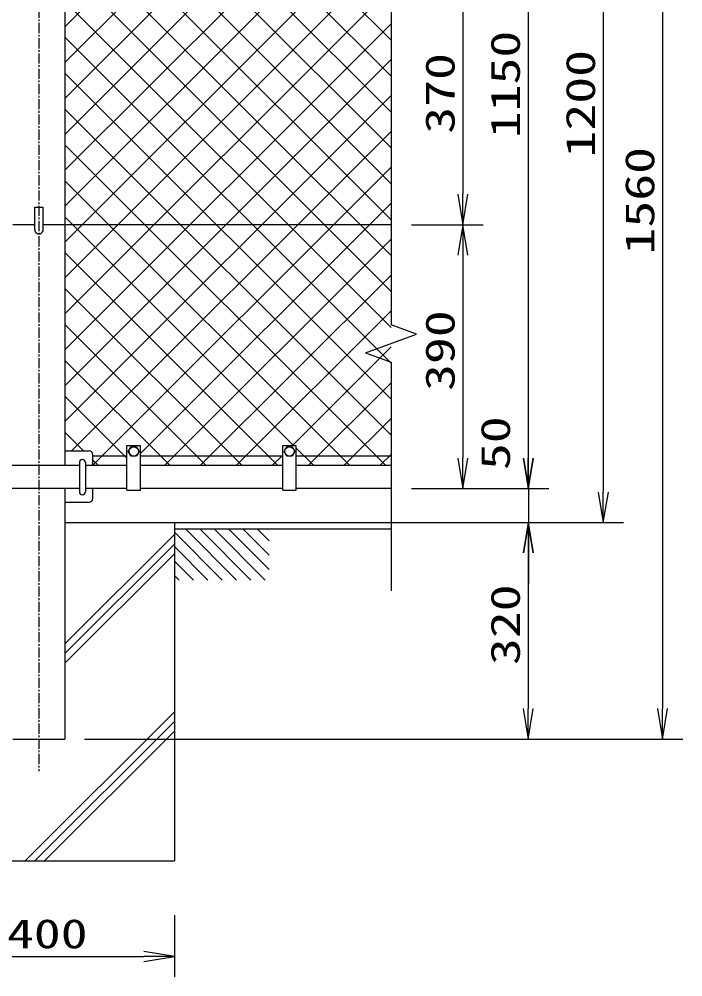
# Model space of a CAD drawing. Units: millimetres, scale not verified. Extents: x -4455 to 4455, y -3150 to 3150.
# Drawn here: x -1685 to -705, y 281 to 1696 of the extents above; entities that cross this region are included whole.
import ezdxf
from ezdxf.enums import TextEntityAlignment as Align

# ---------------------------------------------------------------- set-up
doc = ezdxf.new("R2010")
doc.units = ezdxf.units.MM
doc.header["$LTSCALE"] = 20
doc.linetypes.add('USER4', pattern=[1.125, 0.75, -0.125, 0.125, -0.125])
for name, color, linetype, lineweight in [('0-1_1', 7, 'Continuous', 25), ('0-2_0', 7, 'Continuous', 25), ('0-3_2', 7, 'Continuous', 25), ('0-4_EXTCNT-L', 2, 'Continuous', 25)]:
    doc.layers.add(name, color=color, linetype=linetype, lineweight=lineweight)
doc.styles.add('ＭＳ ゴシック', font='')
doc.styles.get('ＭＳ ゴシック').set_extended_font_data('MS Gothic')

# ---------------------------------------------------------------- blocks, each defined once
blk = doc.blocks.new('C26')
at = {"layer": '0-1_1', "color": 4}
blk.add_line((69632.9, 70213.5), (69649.1, 70198.7), dxfattribs=at)
blk = doc.blocks.new('DARROWS')
at = {"layer": '0-2_0', "color": 2}
blk.add_line((0, 0), (-19.982, 0), dxfattribs=at)
blk.add_lwpolyline([(-20, -3.333), (0, 0), (-20, 3.333)], dxfattribs=at)
blk = doc.blocks.new('C23')
at = {"layer": '0-1_1', "color": 4}
blk.add_line((85449.1, 56731.6), (86435.8, 55744.9), dxfattribs=at)
blk = doc.blocks.new('C21')
at = {"layer": '0-1_1', "color": 4}
blk.add_line((87481.4, 57244.9), (88249.1, 56477.2), dxfattribs=at)
blk = doc.blocks.new('C20')
at = {"layer": '0-1_1', "color": 4}
blk.add_line((87057.1, 57244.9), (88249.1, 56052.9), dxfattribs=at)
blk = doc.blocks.new('C19')
at = {"layer": '0-1_1', "color": 4}
blk.add_line((86632.9, 57244.9), (88132.9, 55744.9), dxfattribs=at)
blk = doc.blocks.new('C18')
at = {"layer": '0-1_1', "color": 4}
blk.add_line((86208.6, 57244.9), (87708.6, 55744.9), dxfattribs=at)
blk = doc.blocks.new('C17')
at = {"layer": '0-1_1', "color": 4}
blk.add_line((85784.3, 57244.9), (87284.3, 55744.9), dxfattribs=at)
blk = doc.blocks.new('C16')
at = {"layer": '0-1_1', "color": 4}
blk.add_line((85449.1, 57155.9), (86860.1, 55744.9), dxfattribs=at)
blk = doc.blocks.new('C25')
at = {"layer": '0-1_1', "color": 4}
blk.add_line((85449.1, 55883.1), (85587.3, 55744.9), dxfattribs=at)
blk = doc.blocks.new('C24')
at = {"layer": '0-1_1', "color": 4}
blk.add_line((85449.1, 56307.3), (86011.6, 55744.9), dxfattribs=at)
blk = doc.blocks.new('C22')
at = {"layer": '0-1_1', "color": 4}
blk.add_line((87905.7, 57244.9), (88249.1, 56901.4), dxfattribs=at)
blk = doc.blocks.new('X47')
at = {"layer": '0-2_0', "color": 4}
for p, q in [((63265.5, 82357.4), (72696.3, 91788.2)), ((63265.5, 83418), (71635.6, 91788.2)), ((63265.5, 85539.4), (69514.3, 91788.2)), ((63265.5, 86600), (68453.6, 91788.2)), ((63265.5, 87660.7), (67393, 91788.2)), ((63265.5, 88721.3), (66332.3, 91788.2)), ((63265.5, 90842.7), (64211, 91788.2)), ((72899.5, 83017.5), (64128.9, 91788.2)), ((72899.5, 85138.9), (66250.2, 91788.2)), ((72899.5, 86199.5), (67310.9, 91788.2)), ((72899.5, 87260.2), (68371.5, 91788.2)), ((69699.5, 91520.8), (69432.2, 91788.2)), ((70099.5, 91312.7), (70575, 91788.2)), ((72899.5, 89381.5), (70492.9, 91788.2)), ((72899.5, 90442.2), (71553.5, 91788.2)), ((72899.5, 91502.8), (72614.2, 91788.2)), ((63265.5, 89782), (65099.5, 91616)), ((72899.5, 81956.9), (63265.5, 91590.9)), ((72899.5, 84078.2), (65499.5, 91478.2)), ((63265.5, 84478.7), (69994.9, 91208.2)), ((72899.5, 88320.8), (70012.2, 91208.2)), ((63265.5, 81296.7), (72899.5, 90930.7)), ((72899.5, 80896.2), (63265.5, 90530.2)), ((63265.5, 80236.1), (72899.5, 89870.1)), ((72899.5, 79835.6), (63265.5, 89469.6)), ((63265.5, 79175.4), (72899.5, 88809.4)), ((72899.5, 78774.9), (63265.5, 88408.9)), ((63265.5, 78114.7), (72899.5, 87748.7)), ((72899.5, 77714.2), (63265.5, 87348.2)), ((63265.5, 77054.1), (72899.5, 86688.1)), ((72899.5, 76653.6), (63265.5, 86287.6)), ((63265.5, 75993.4), (72899.5, 85627.4)), ((72899.5, 75592.9), (63265.5, 85226.9)), ((63265.5, 74932.8), (72899.5, 84566.8)), ((72899.5, 74532.3), (63265.5, 84166.3)), ((63265.5, 73872.1), (72899.5, 83506.1)), ((72899.5, 73471.6), (63265.5, 83105.6)), ((63265.5, 72811.4), (72899.5, 82445.4)), ((72899.5, 72410.9), (63265.5, 82044.9)), ((63265.5, 71750.8), (72899.5, 81384.8)), ((72899.5, 71350.3), (63265.5, 80984.3)), ((63463.5, 70888.2), (72899.5, 80324.1)), ((72741, 70448.2), (63265.5, 79923.6)), ((64085.5, 70449.5), (72899.5, 79263.5)), ((71680.3, 70448.2), (63265.5, 78863)), ((65499.5, 70802.8), (72899.5, 78202.8)), ((70019.7, 71048.1), (63265.5, 77802.3)), ((66205.5, 70448.2), (72899.5, 77142.1)), ((69559, 70448.2), (63265.5, 76741.6)), ((67266.2, 70448.2), (72899.5, 76081.5)), ((68498.3, 70448.2), (63265.5, 75681)), ((68326.8, 70448.2), (72899.5, 75020.8)), ((67437.7, 70448.2), (63265.5, 74620.3)), ((69987.5, 71048.1), (72899.5, 73960.2)), ((66377, 70448.2), (63265.5, 73559.7)), ((70448.2, 70448.2), (72899.5, 72899.5)), ((65099.5, 70665), (63265.5, 72499)), ((71508.8, 70448.2), (72899.5, 71838.8)), ((63815.7, 70888.2), (63265.5, 71438.3)), ((69387.5, 70448.2), (69699.5, 70760.2)), ((70619.7, 70448.2), (70099.5, 70968.3)), ((72569.5, 70448.2), (72899.5, 70778.2)), ((64255.7, 70448.2), (64085.5, 70618.3))]:
    blk.add_line(p, q, dxfattribs=at)

msp = doc.modelspace()

# ---------------------------------------------------------------- linework, layer by layer
at = {"layer": '0-1_1', "color": 4}
for p, q in [((-1136.27, 2197.48), (-1136.27, 1243.8)), ((-1098.68, 1230.12), (-1136.27, 1243.8)), ((-1173.86, 1202.75), (-1098.68, 1230.12)), ((-1173.86, 1202.75), (-1136.27, 1189.07)), ((-1136.27, 1189.07), (-1136.27, 851.07)), ((-1617.97, 772.46), (-1456.27, 934.16)), ((-1617.97, 758.31), (-1456.27, 920.01)), ((-1617.97, 744.17), (-1456.27, 905.87)), ((-1676.36, 451.94), (-1456.27, 672.02)), ((-1662.22, 451.94), (-1456.27, 657.88)), ((-1648.08, 451.94), (-1456.27, 643.74))]:
    msp.add_line(p, q, dxfattribs=at)
at = {"layer": '0-1_1', "color": 4, "linetype": 'USER4'}
msp.add_line((-1656.27, 2184.94), (-1656.27, 584.52), dxfattribs=at)
at = {"layer": '0-1_1'}
for p, q in [((-1617.97, 2102.94), (-1617.97, 1035.94)), ((-1662.55, 1384.67), (-1662.55, 1417.63)), ((-1662.55, 1417.63), (-1649.99, 1417.63)), ((-1649.99, 1384.67), (-1649.99, 1417.63)), ((-1662.55, 1391.94), (-1694.57, 1391.94)), ((-1136.27, 1391.94), (-1649.99, 1391.94)), ((-1526.27, 999.94), (-1526.27, 1065.94)), ((-1526.27, 1065.94), (-1506.27, 1065.94)), ((-1506.27, 999.94), (-1506.27, 1065.94)), ((-1296.27, 999.94), (-1296.27, 1065.94)), ((-1296.27, 1065.94), (-1276.27, 1065.94)), ((-1276.27, 999.94), (-1276.27, 1065.94)), ((-1576.97, 1052.94), (-1576.97, 1035.94)), ((-1526.27, 1049.94), (-1576.97, 1049.94)), ((-1296.27, 1049.94), (-1506.27, 1049.94)), ((-1136.27, 1049.94), (-1276.27, 1049.94)), ((-1596.47, 1035.94), (-1716.07, 1035.94)), ((-1526.27, 1035.94), (-1587.47, 1035.94)), ((-1296.27, 1035.94), (-1506.27, 1035.94)), ((-1136.27, 1035.94), (-1276.27, 1035.94)), ((-1596.47, 1001.94), (-1716.07, 1001.94)), ((-1617.97, 1001.94), (-1617.97, 981.94)), ((-1526.27, 1001.94), (-1587.47, 1001.94)), ((-1576.97, 1001.94), (-1576.97, 986.94)), ((-1526.27, 999.94), (-1506.27, 999.94)), ((-1296.27, 1001.94), (-1506.27, 1001.94)), ((-1296.27, 999.94), (-1276.27, 999.94)), ((-1136.27, 1001.94), (-1276.27, 1001.94)), ((-1617.97, 981.94), (-1617.97, 631.94)), ((-1617.97, 951.94), (-1456.27, 951.94)), ((-1456.27, 951.94), (-1456.27, 451.94)), ((-1136.27, 941.94), (-1456.27, 941.94)), ((-1694.57, 631.94), (-1617.97, 631.94)), ((-1856.27, 451.94), (-1456.27, 451.94))]:
    msp.add_line(p, q, dxfattribs=at)
for centre, radius, start, end in [((-1656.27, 1384.67), 6.28, 179.99965, 359.99973), ((-1591.97, 1040.44), 4.5, 0, 180), ((-1591.97, 997.44), 4.5, 180, 0)]:
    msp.add_arc(centre, radius, start, end, dxfattribs=at)
at = {"layer": '0-2_0', "color": 2}
for p, q in [((-933.85, 2106.94), (-933.85, 1046.94)), ((-822.81, 2106.94), (-822.81, 996.94)), ((-1030.25, 1716.94), (-1030.25, 1436.94)), ((-1030.25, 1346.94), (-1030.25, 1046.94))]:
    msp.add_line(p, q, dxfattribs=at)
at = {"layer": '0-2_0', "color": 1}
for p, q in [((-1106.27, 1391.94), (-1000.25, 1391.94)), ((-1106.27, 1391.94), (-1000.25, 1391.94)), ((-1106.27, 1001.94), (-1000.25, 1001.94)), ((-1101.27, 1001.94), (-903.85, 1001.94)), ((-1526.27, 951.94), (-792.81, 951.94))]:
    msp.add_line(p, q, dxfattribs=at)
at = {"layer": '0-2_0'}
for p, q in [((-1617.97, 1057.94), (-1581.97, 1057.94)), ((-1596.47, 1040.44), (-1596.47, 997.44)), ((-1587.47, 1040.44), (-1587.47, 997.44)), ((-1617.97, 981.94), (-1581.97, 981.94))]:
    msp.add_line(p, q, dxfattribs=at)
for centre, start, end in [((-1581.97, 1052.94), 0, 89.99997), ((-1581.97, 986.94), 269.99997, 0)]:
    msp.add_arc(centre, 5, start, end, dxfattribs=at)
at = {"layer": '0-3_2'}
for p, q in [((-1294.27, 1056.94), (-1290.27, 1063.86)), ((-1290.27, 1063.86), (-1282.27, 1063.86)), ((-1282.27, 1063.86), (-1278.27, 1056.94)), ((-1290.27, 1050.01), (-1294.27, 1056.94)), ((-1282.27, 1050.01), (-1290.27, 1050.01)), ((-1278.27, 1056.94), (-1282.27, 1050.01))]:
    msp.add_line(p, q, dxfattribs=at)
msp.add_lwpolyline([(-1524.27, 1056.94), (-1520.27, 1063.86), (-1512.27, 1063.86), (-1508.27, 1056.94), (-1512.27, 1050.01), (-1520.27, 1050.01)], close=True, dxfattribs=at)
for centre in [(-1516.27, 1056.94), (-1286.27, 1056.94)]:
    msp.add_circle(centre, 6.93, dxfattribs=at)
at = {"layer": '0-4_EXTCNT-L'}
for p, q in [((-735.33, 2146.94), (-735.33, 676.94)), ((-933.38, 1046.94), (-933.38, 1091.94)), ((-933.38, 1001.94), (-933.38, 951.94)), ((-933.85, 906.94), (-933.85, 676.94)), ((-933.38, 906.94), (-933.38, 861.94)), ((-1811.27, 310.69), (-1501.27, 310.69))]:
    msp.add_line(p, q, dxfattribs=at)
at = {"layer": '0-4_EXTCNT-L', "color": 1}
for p, q in [((-1105.27, 1001.94), (-903.38, 1001.94)), ((-1427.27, 951.94), (-903.85, 951.94)), ((-1425.27, 951.94), (-903.38, 951.94)), ((-1588.97, 631.94), (-903.85, 631.94)), ((-1587.97, 631.94), (-705.33, 631.94)), ((-1456.27, 371.94), (-1456.27, 280.69))]:
    msp.add_line(p, q, dxfattribs=at)

# ---------------------------------------------------------------- block references
at = {"layer": '0-2_0', "xscale": 2.25, "yscale": 2.25}
for p, rotation in [((-1030.25, 1391.94), 270), ((-1030.25, 1391.94), 90), ((-1030.25, 1001.94), 270), ((-933.85, 1001.94), 270), ((-822.81, 951.94), 270)]:
    msp.add_blockref('DARROWS', p, dxfattribs=dict(at, rotation=rotation))
at = {"layer": '0-2_0', "xscale": 0.05, "yscale": 0.05}
for name, p in [('C26', (-4618.73, -2105.31)), ('C16', (-5728.73, -1920.31)), ('C17', (-5728.73, -1920.31)), ('C18', (-5728.73, -1920.31)), ('C19', (-5728.73, -1920.31)), ('C20', (-5728.73, -1920.31)), ('C21', (-5728.73, -1920.31)), ('C22', (-5728.73, -1920.31)), ('C23', (-5728.73, -1920.31)), ('C24', (-5728.73, -1920.31)), ('C25', (-5728.73, -1920.31))]:
    msp.add_blockref(name, p, dxfattribs=at)
at = {"layer": '0-4_EXTCNT-L'}
for name, p, xscale, yscale in [('X47', (-4781.25, -2486.47), 0.05, 0.05), ('DARROWS', (-1456.27, 310.69), 2.25, 2.25)]:
    msp.add_blockref(name, p, dxfattribs=dict(at, xscale=xscale, yscale=yscale))
at = {"layer": '0-4_EXTCNT-L', "xscale": 2.25, "yscale": 2.25}
for p, rotation in [((-933.38, 1001.94), 270), ((-933.85, 951.94), 90), ((-933.38, 951.94), 90), ((-933.85, 631.94), 270), ((-735.33, 631.94), 270)]:
    msp.add_blockref('DARROWS', p, dxfattribs=dict(at, rotation=rotation))

# ---------------------------------------------------------------- texts
at = {"layer": '0-2_0', "color": 3, "style": 'ＭＳ ゴシック', "width": 1.35}
for s, p in [('1150', (-933.02, 1519.56)), ('1200', (-821.99, 1491.19)), ('370', (-1029.42, 1526.31)), ('390', (-1029.42, 1146.31))]:
    msp.add_text(s, height=43.26, rotation=90, dxfattribs=at).set_placement(p, align=Align.BOTTOM_LEFT)
at = {"layer": '0-4_EXTCNT-L', "color": 3, "style": 'ＭＳ ゴシック', "width": 1.35}
for s, p in [('1560', (-734.5, 1347.81)), ('50', (-947.56, 1029.43)), ('320', (-933.02, 741.31))]:
    msp.add_text(s, height=43.26, rotation=90, dxfattribs=at).set_placement(p, align=Align.BOTTOM_LEFT)
msp.add_text('400', height=43.26, dxfattribs=at).set_placement((-1703.52, 309.86), align=Align.BOTTOM_LEFT)

doc.saveas('drawing.dxf')
